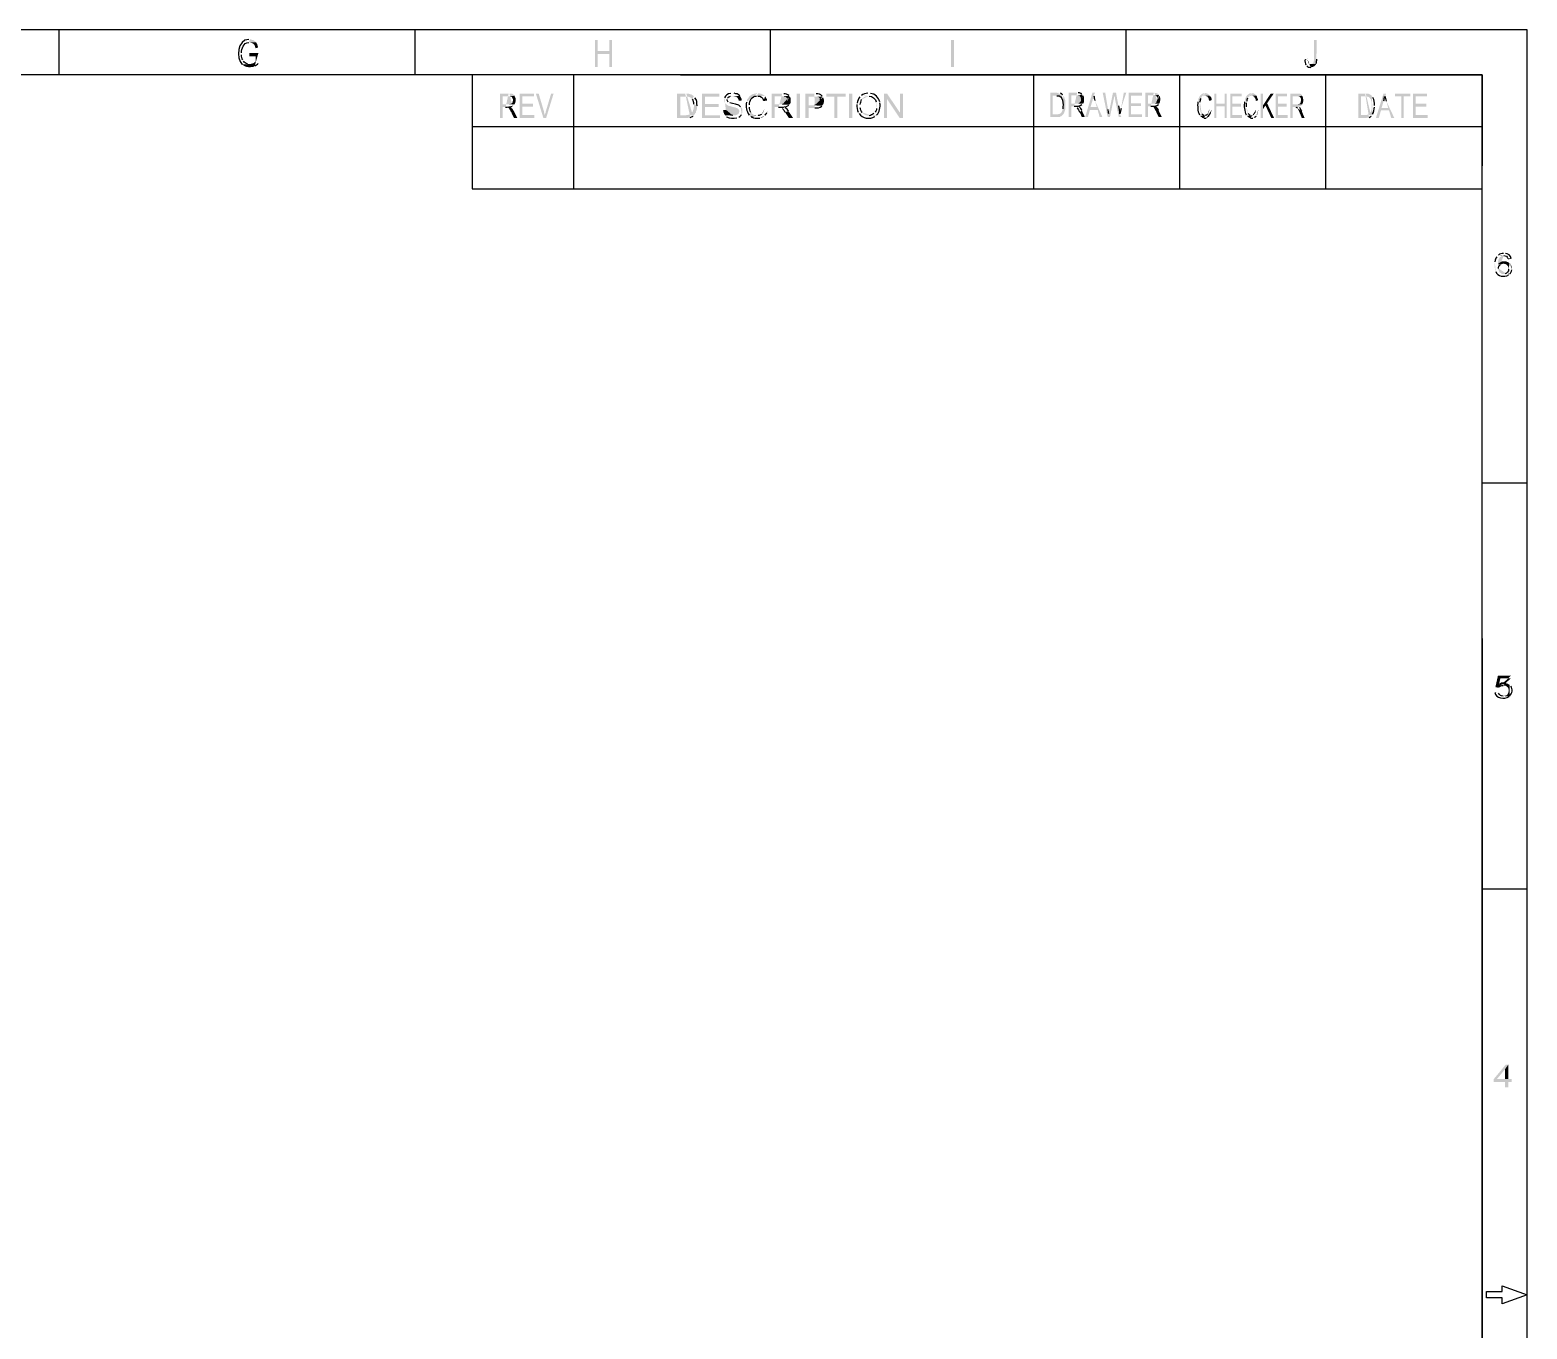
# Model space of a CAD drawing. Header units: millimetres. Extents: x 1040 to 1477, y 372 to 675.
# Drawn here: x 1297.6 to 1477, y 519.2 to 675 of the extents above; entities that cross this region are included whole.
import ezdxf

# ---------------------------------------------------------------- set-up
doc = ezdxf.new("R2010")
doc.units = ezdxf.units.MM

msp = doc.modelspace()

# ---------------------------------------------------------------- hatches: boundary and pattern name
h = msp.add_hatch(color=7)
h.paths.add_polyline_path([(1323.893, 673.823), (1323.827, 673.823)], flags=0)
h.paths.add_polyline_path([(1323.061, 670.827), (1323.927, 670.861), (1323.76, 670.861), (1323.694, 670.894)], flags=0)
h.paths.add_polyline_path([(1323.194, 671.227), (1323.128, 671.36)], flags=0)
h.paths.add_polyline_path([(1322.961, 671.959), (1322.961, 672.192)], flags=0)
h.paths.add_polyline_path([(1323.827, 673.457), (1324.726, 673.457), (1324.659, 673.523), (1324.626, 673.59), (1324.493, 673.657), (1324.426, 673.723), (1324.393, 673.723), (1324.326, 673.756), (1324.26, 673.756), (1324.193, 673.79), (1324.126, 673.79), (1324.06, 673.823), (1323.993, 673.823)], flags=0)
for points in [[(1324.726, 673.457), (1323.893, 673.457), (1323.993, 673.457), (1324.06, 673.424), (1324.126, 673.424), (1324.193, 673.39), (1324.26, 673.357), (1324.293, 673.357), (1324.359, 673.324), (1324.426, 673.257), (1324.459, 673.191), (1324.526, 673.157), (1324.526, 673.091), (1324.592, 672.958), (1324.659, 672.758), (1324.959, 672.858), (1324.959, 672.924), (1324.925, 672.991), (1324.859, 673.191), (1324.859, 673.257), (1324.792, 673.324), (1324.759, 673.39)], [(1365.666, 673.756), (1365.333, 673.756), (1365.333, 670.528), (1365.666, 670.528), (1365.666, 672.059), (1367.031, 672.059), (1365.666, 672.425)], [(1367.364, 673.756), (1367.031, 673.756), (1367.031, 672.425), (1365.666, 672.425), (1367.031, 672.059), (1367.031, 670.528), (1367.364, 670.528)], [(1408.371, 670.528), (1408.371, 673.756), (1408.005, 673.756), (1408.005, 670.528)], [(1355.681, 667.066), (1355.015, 667), (1355.181, 667), (1355.248, 666.966), (1355.281, 666.966), (1355.348, 666.933), (1355.381, 666.866), (1355.414, 666.833), (1355.514, 666.633), (1355.514, 666.5), (1355.481, 666.434), (1355.481, 666.367), (1355.448, 666.267), (1355.414, 666.234), (1355.381, 666.167), (1355.248, 666.101), (1355.215, 666.068), (1355.082, 666.068), (1355.015, 666.034), (1354.249, 666.034), (1355.681, 666.034), (1355.781, 666.234), (1355.781, 666.301), (1355.814, 666.367), (1355.814, 666.767), (1355.714, 666.966), (1355.714, 667)], [(1355.148, 665.735), (1354.616, 665.701), (1354.815, 665.701), (1354.882, 665.668), (1354.948, 665.635), (1354.948, 665.602), (1354.982, 665.568), (1355.048, 665.502), (1355.115, 665.369), (1355.148, 665.335), (1355.181, 665.269), (1355.215, 665.169), (1355.281, 665.102), (1355.315, 665.036), (1355.614, 664.403), (1356.014, 664.403), (1355.614, 665.202), (1355.614, 665.235), (1355.548, 665.302), (1355.448, 665.502), (1355.381, 665.535), (1355.348, 665.602), (1355.281, 665.668), (1355.248, 665.701)], [(1358.011, 667.332), (1356.313, 667.332), (1356.313, 664.403), (1358.044, 664.403), (1358.044, 664.769), (1356.613, 664.769), (1356.613, 665.768), (1357.911, 665.768), (1357.911, 666.101), (1356.613, 666.101), (1356.613, 667), (1358.011, 667)], [(1358.577, 667.332), (1358.244, 667.332), (1359.142, 664.403), (1359.309, 664.736), (1359.309, 664.836), (1359.242, 664.969), (1359.242, 665.036), (1359.209, 665.136), (1359.209, 665.202)], [(1360.374, 667.332), (1360.074, 667.332), (1359.442, 665.202), (1359.409, 665.136), (1359.409, 665.036), (1359.342, 664.903), (1359.342, 664.803), (1359.142, 664.403), (1359.475, 664.403)], [(1380.245, 667.299), (1378.148, 667.299), (1378.148, 664.403), (1380.312, 664.403), (1380.312, 664.736), (1378.514, 664.736), (1378.514, 665.735), (1380.145, 665.735), (1380.145, 666.068), (1378.514, 666.068), (1378.514, 666.966), (1380.245, 666.966)], [(1382.708, 667.033), (1381.843, 667.033), (1381.909, 667.033), (1382.009, 667), (1382.076, 667), (1382.176, 666.966), (1382.242, 666.966), (1382.309, 666.933), (1382.342, 666.866), (1382.409, 666.833), (1382.542, 666.567), (1382.542, 666.467), (1382.908, 666.5), (1382.908, 666.667), (1382.775, 666.933), (1382.775, 666.966)], [(1389.898, 664.403), (1389.898, 667.299), (1389.498, 667.299), (1389.498, 664.403)], [(1395.357, 667.299), (1393.06, 667.299), (1393.06, 666.966), (1394.025, 666.966), (1394.025, 664.403), (1394.391, 664.403), (1394.391, 666.966), (1395.357, 666.966)], [(1396.189, 664.403), (1396.189, 667.299), (1395.789, 667.299), (1395.789, 664.403)], [(1400.349, 667.299), (1399.95, 667.299), (1399.95, 664.403), (1400.316, 664.403), (1400.316, 666.7)], [(1400.349, 667.299), (1400.316, 666.7), (1401.847, 664.403), (1401.88, 665.036)], [(1402.247, 667.299), (1401.88, 667.299), (1401.88, 665.036), (1401.847, 664.403), (1402.247, 664.403)], [(1425.247, 667.432), (1424.947, 667.432), (1424.082, 664.503), (1424.414, 664.503), (1424.647, 665.369), (1425.579, 665.369), (1424.714, 665.701), (1424.98, 666.567), (1424.98, 666.633), (1425.014, 666.733), (1425.047, 666.8), (1425.047, 666.966), (1425.08, 667.033), (1425.08, 667.099)], [(1427.776, 667.432), (1427.41, 667.432), (1427.011, 665.435), (1426.977, 665.369), (1426.977, 665.235), (1426.944, 665.136), (1426.944, 665.036), (1426.911, 664.903), (1426.778, 664.503), (1427.044, 664.503), (1427.51, 666.733), (1427.543, 666.733), (1427.543, 666.9), (1427.576, 666.966), (1427.576, 667.066)], [(1430.872, 667.432), (1429.274, 667.432), (1429.274, 664.503), (1430.905, 664.503), (1430.905, 664.836), (1429.574, 664.836), (1429.574, 665.835), (1430.772, 665.835), (1430.772, 666.167), (1429.574, 666.167), (1429.574, 667.066), (1430.872, 667.066)], [(1439.792, 667.332), (1439.559, 667.332), (1439.559, 664.403), (1439.792, 664.403), (1439.792, 665.801), (1440.791, 665.801), (1439.792, 666.134)], [(1441.024, 667.332), (1440.791, 667.332), (1440.791, 666.134), (1439.792, 666.134), (1440.791, 665.801), (1440.791, 664.403), (1441.024, 664.403)], [(1442.821, 667.332), (1441.456, 667.332), (1441.456, 664.403), (1442.888, 664.403), (1442.888, 664.769), (1441.723, 664.769), (1441.723, 665.768), (1442.754, 665.768), (1442.754, 666.101), (1441.723, 666.101), (1441.723, 667), (1442.821, 667)], [(1444.618, 667.066), (1444.053, 667.066), (1444.119, 667.066), (1444.186, 667.033), (1444.219, 667), (1444.286, 667), (1444.319, 666.966), (1444.352, 666.9), (1444.385, 666.866), (1444.419, 666.8), (1444.452, 666.767), (1444.485, 666.7), (1444.519, 666.6), (1444.519, 666.534), (1444.552, 666.434), (1444.785, 666.534), (1444.785, 666.667), (1444.685, 666.866), (1444.685, 666.933), (1444.652, 667)], [(1445.384, 667.332), (1445.118, 667.332), (1445.118, 664.403), (1445.384, 664.403), (1445.384, 665.901)], [(1446.682, 667.332), (1446.316, 667.332), (1445.384, 665.901), (1445.384, 665.435), (1445.684, 665.901), (1445.883, 666.167)], [(1445.883, 666.167), (1445.684, 665.901), (1446.383, 664.403), (1446.715, 664.403)], [(1448.28, 667.332), (1446.915, 667.332), (1446.915, 664.403), (1448.346, 664.403), (1448.346, 664.769), (1447.181, 664.769), (1447.181, 665.768), (1448.213, 665.768), (1448.213, 666.101), (1447.181, 666.101), (1447.181, 667), (1448.28, 667)], [(1449.545, 667.332), (1448.679, 667.332), (1448.679, 664.403), (1448.945, 664.403), (1448.945, 665.701), (1449.245, 665.701), (1449.678, 665.735), (1449.711, 665.768), (1449.778, 665.768), (1449.811, 665.801), (1449.877, 665.835), (1449.911, 665.835), (1450.077, 666.001), (1450.077, 666.034), (1448.945, 666.034), (1448.945, 667), (1449.545, 667), (1450.077, 667.066), (1450.011, 667.199), (1449.977, 667.233), (1449.911, 667.266), (1449.877, 667.299), (1449.778, 667.299), (1449.711, 667.332), (1449.611, 667.332)], [(1450.077, 667.066), (1449.545, 667), (1449.678, 667), (1449.744, 666.966), (1449.778, 666.966), (1449.811, 666.933), (1449.844, 666.866), (1449.877, 666.833), (1449.944, 666.7), (1449.944, 666.434), (1449.911, 666.367), (1449.911, 666.267), (1449.877, 666.234), (1449.844, 666.167), (1449.811, 666.134), (1449.744, 666.101), (1449.711, 666.068), (1449.611, 666.068), (1449.545, 666.034), (1448.945, 666.034), (1450.077, 666.034), (1450.177, 666.234), (1450.177, 666.301), (1450.21, 666.367), (1450.21, 666.667), (1450.177, 666.767), (1450.177, 666.833), (1450.144, 666.9), (1450.144, 666.966), (1450.11, 667)], [(1463.058, 667.332), (1461.194, 667.332), (1461.194, 667), (1461.96, 667), (1461.96, 664.403), (1462.26, 664.403), (1462.26, 667), (1463.058, 667)], [(1465.055, 667.332), (1463.358, 667.332), (1463.358, 664.403), (1465.122, 664.403), (1465.122, 664.769), (1463.691, 664.769), (1463.691, 665.768), (1464.956, 665.768), (1464.956, 666.101), (1463.691, 666.101), (1463.691, 667), (1465.055, 667)], [(1474.309, 647.228), (1474.275, 647.228), (1474.209, 647.195), (1474.042, 647.195), (1473.943, 647.162), (1473.876, 647.128), (1473.843, 647.095), (1473.71, 647.028), (1473.643, 646.962), (1473.576, 646.929), (1473.543, 646.862), (1473.909, 646.829), (1473.976, 646.862), (1474.042, 646.895), (1474.142, 646.929), (1474.209, 646.929), (1474.941, 646.962), (1474.841, 647.062), (1474.775, 647.095), (1474.708, 647.128), (1474.608, 647.162), (1474.542, 647.195), (1474.375, 647.195)], [(1474.775, 550.901), (1474.475, 550.901), (1473.044, 549.17), (1473.044, 548.838), (1474.409, 548.838), (1474.409, 548.205), (1474.775, 548.205), (1474.775, 548.838), (1475.207, 548.838), (1475.207, 549.17), (1473.41, 549.17), (1474.409, 550.369)], [(1474.775, 550.901), (1474.409, 550.369), (1474.409, 549.17), (1473.41, 549.17), (1474.775, 549.17)]]:
    msp.add_hatch(color=7).paths.add_polyline_path(points)
h = msp.add_hatch(color=7)
h.paths.add_polyline_path([(1451.841, 673.756), (1451.508, 673.756), (1451.508, 671.36), (1451.475, 671.26), (1451.475, 671.127), (1451.409, 670.994), (1451.342, 670.927), (1451.309, 670.927), (1451.176, 670.861), (1451.109, 670.861), (1451.741, 670.861), (1451.775, 670.927)], flags=0)
h.paths.add_polyline_path([(1451.841, 671.46), (1451.841, 671.56)], flags=0)
h = msp.add_hatch(color=7)
h.paths.add_polyline_path([(1324.992, 672.192), (1323.893, 672.192), (1323.893, 671.793), (1324.659, 671.793), (1324.659, 671.193), (1324.626, 671.127), (1324.493, 671.06), (1324.426, 670.994), (1324.359, 670.96), (1324.326, 670.96), (1324.26, 670.927), (1324.193, 670.894), (1324.126, 670.894), (1324.06, 670.861), (1323.927, 670.861), (1323.061, 670.827), (1323.128, 670.761), (1323.161, 670.727), (1323.228, 670.694), (1323.228, 670.661), (1323.294, 670.628), (1323.361, 670.594), (1323.427, 670.561), (1323.494, 670.561), (1323.561, 670.528), (1323.627, 670.494), (1323.794, 670.494), (1323.86, 670.461), (1323.993, 670.461), (1324.06, 670.494), (1324.193, 670.494), (1324.26, 670.528), (1324.359, 670.528), (1324.426, 670.561), (1324.493, 670.594), (1324.493, 670.628), (1324.559, 670.661)], flags=0)
h.paths.add_polyline_path([(1324.959, 670.927), (1324.992, 670.994)], flags=0)
h = msp.add_hatch(color=7)
h.paths.add_polyline_path([(1450.743, 671.493), (1450.41, 671.46), (1450.41, 671.36)], flags=0)
h.paths.add_polyline_path([(1450.543, 670.761), (1450.61, 670.727), (1450.61, 670.694), (1450.643, 670.661)], flags=0)
h.paths.add_polyline_path([(1451.109, 670.461), (1451.176, 670.461), (1451.242, 670.494), (1451.309, 670.494), (1451.375, 670.528), (1451.442, 670.561), (1451.508, 670.594), (1451.542, 670.594), (1451.608, 670.661), (1451.642, 670.694), (1451.708, 670.761), (1451.741, 670.861), (1451.009, 670.861), (1450.876, 670.927), (1450.809, 671.06), (1450.776, 671.094), (1450.776, 671.193), (1450.743, 671.293), (1450.743, 671.393)], flags=0)
h = msp.add_hatch(color=7)
h.paths.add_polyline_path([(1354.982, 667.332), (1353.95, 667.332), (1353.95, 664.403), (1354.249, 664.403), (1354.249, 665.701), (1354.616, 665.701)], flags=0)
h.paths.add_polyline_path([(1355.414, 665.835), (1355.481, 665.835), (1355.514, 665.901), (1355.581, 665.934), (1355.681, 666.034), (1354.249, 666.034), (1354.249, 667), (1355.015, 667), (1355.681, 667.066), (1355.614, 667.133), (1355.581, 667.199), (1355.514, 667.233), (1355.481, 667.266), (1355.448, 667.266), (1355.414, 667.299), (1355.281, 667.299), (1355.215, 667.332), (1355.082, 667.332)], flags=0)
h = msp.add_hatch(color=7)
h.paths.add_polyline_path([(1376.151, 667.299), (1375.152, 667.299), (1375.152, 664.403), (1376.451, 664.403), (1376.55, 664.437), (1376.684, 664.437), (1376.75, 664.47)], flags=0)
h.paths.add_polyline_path([(1377.083, 664.636), (1377.116, 664.67), (1377.183, 664.736), (1375.552, 664.736), (1375.552, 666.966), (1376.151, 666.966), (1377.183, 667), (1377.116, 667.066), (1377.05, 667.099), (1376.983, 667.133), (1376.917, 667.199), (1376.85, 667.233), (1376.783, 667.233), (1376.684, 667.266), (1376.65, 667.266), (1376.584, 667.299), (1376.284, 667.299)], flags=0)
h = msp.add_hatch(color=7)
h.paths.add_polyline_path([(1377.183, 667), (1376.151, 666.966), (1376.451, 666.966), (1376.55, 666.933), (1376.617, 666.933), (1376.65, 666.9), (1376.684, 666.9), (1376.817, 666.833), (1376.85, 666.767), (1376.917, 666.733), (1376.983, 666.667)], flags=0)
h.paths.add_polyline_path([(1377.15, 666.068), (1377.183, 665.968), (1377.183, 665.701), (1377.15, 665.602), (1377.15, 665.468), (1377.083, 665.335), (1377.083, 665.302), (1377.05, 665.202), (1376.983, 665.069), (1376.917, 665.002), (1376.883, 664.936), (1376.85, 664.903), (1376.783, 664.869), (1376.717, 664.836), (1376.617, 664.803), (1376.584, 664.803), (1376.517, 664.769), (1376.351, 664.769), (1376.284, 664.736), (1375.552, 664.736), (1377.183, 664.736), (1377.249, 664.803), (1377.283, 664.869), (1377.316, 664.903), (1377.349, 664.969), (1377.416, 665.036), (1377.449, 665.136), (1377.449, 665.202), (1377.482, 665.302), (1377.516, 665.369), (1377.549, 665.468), (1377.549, 665.701), (1377.582, 665.768), (1377.582, 665.868)], flags=0)
h.paths.add_polyline_path([(1377.316, 666.833), (1377.283, 666.9), (1377.216, 666.966)], flags=0)
h = msp.add_hatch(color=7)
h.paths.add_polyline_path([(1381.843, 667.366), (1381.676, 667.366), (1381.61, 667.332)], flags=0)
h.paths.add_polyline_path([(1380.844, 666.8), (1380.811, 666.733), (1380.811, 666.434), (1380.844, 666.334), (1380.944, 666.134), (1381.011, 666.068), (1381.077, 666.034), (1381.144, 665.968), (1381.21, 665.934), (1381.244, 665.934), (1381.277, 665.901), (1381.41, 665.835), (1381.477, 665.835), (1381.576, 665.801), (1381.676, 665.768), (1381.776, 665.735), (1381.843, 665.735), (1381.943, 665.701), (1382.042, 665.668), (1382.142, 665.668), (1382.209, 665.635), (1382.242, 665.602), (1382.309, 665.602), (1382.375, 665.568), (1382.442, 665.535), (1382.508, 665.468), (1382.542, 665.435), (1382.575, 665.402), (1382.642, 665.269), (1382.642, 665.169), (1382.608, 665.102), (1382.608, 665.002), (1382.542, 664.936), (1382.508, 664.903), (1382.442, 664.836), (1382.375, 664.803), (1382.309, 664.769), (1382.242, 664.736), (1382.176, 664.736), (1382.076, 664.703), (1380.944, 664.703), (1381.011, 664.636), (1381.077, 664.603), (1381.11, 664.536)], flags=0)
h.paths.add_polyline_path([(1382.342, 664.403), (1382.409, 664.437), (1382.508, 664.47), (1382.575, 664.503)], flags=0)
h.paths.add_polyline_path([(1382.908, 664.836), (1382.941, 664.903), (1382.974, 665.002), (1383.008, 665.069), (1383.008, 665.335), (1382.974, 665.435), (1382.974, 665.502), (1382.941, 665.568), (1382.875, 665.635), (1382.841, 665.701), (1382.775, 665.735)], flags=0)
h.paths.add_polyline_path([(1381.51, 666.234), (1381.443, 666.234), (1381.377, 666.267), (1381.31, 666.301)], flags=0)
h.paths.add_polyline_path([(1381.177, 666.633), (1381.21, 666.7), (1381.21, 666.767)], flags=0)
h.paths.add_polyline_path([(1381.576, 667), (1381.643, 667), (1381.743, 667.033), (1382.708, 667.033), (1382.675, 667.066)], flags=0)
h.paths.add_polyline_path([(1382.009, 667.366), (1381.909, 667.366)], flags=0)
h = msp.add_hatch(color=7)
h.paths.add_polyline_path([(1384.805, 667.366), (1384.639, 667.366), (1384.572, 667.332), (1384.472, 667.332), (1384.406, 667.299), (1384.339, 667.266), (1384.239, 667.266), (1384.173, 667.233), (1384.106, 667.199), (1384.04, 667.133), (1383.973, 667.099), (1383.906, 667.033), (1383.84, 667), (1383.807, 666.933), (1383.74, 666.866), (1383.673, 666.733), (1383.607, 666.667), (1383.54, 666.534), (1383.54, 666.434), (1383.474, 666.301)], flags=0)
h.paths.add_polyline_path([(1383.807, 664.736), (1383.873, 664.703), (1383.906, 664.636), (1384.772, 664.67), (1384.739, 664.67), (1384.672, 664.703), (1384.572, 664.703), (1384.506, 664.736), (1384.439, 664.736), (1384.339, 664.769), (1384.273, 664.836), (1384.239, 664.869), (1384.173, 664.903), (1384.106, 664.969), (1384.073, 665.002), (1384.006, 665.069)], flags=0)
h.paths.add_polyline_path([(1383.84, 665.701), (1383.84, 665.968)], flags=0)
h.paths.add_polyline_path([(1384.705, 667.033), (1385.671, 667.033), (1385.604, 667.099), (1385.537, 667.133), (1385.504, 667.166), (1385.438, 667.199), (1385.371, 667.233), (1385.304, 667.266), (1385.238, 667.299), (1385.138, 667.332), (1385.071, 667.332), (1385.005, 667.366), (1384.905, 667.366)], flags=0)
h = msp.add_hatch(color=7)
h.paths.add_polyline_path([(1385.671, 667.033), (1384.805, 667.033), (1384.838, 667.033)], flags=0)
h.paths.add_polyline_path([(1385.537, 666.5), (1385.571, 666.434), (1385.97, 666.5), (1385.937, 666.567), (1385.937, 666.633), (1385.904, 666.7), (1385.837, 666.8), (1385.77, 666.933), (1385.704, 666.966)], flags=0)
h = msp.add_hatch(color=7)
h.paths.add_polyline_path([(1387.768, 667.299), (1386.503, 667.299), (1386.503, 664.403), (1386.869, 664.403), (1386.869, 665.701), (1387.335, 665.701)], flags=0)
h.paths.add_polyline_path([(1388.566, 665.934), (1388.6, 666.001), (1388.633, 666.001), (1386.869, 666.034), (1386.869, 667), (1387.801, 667), (1388.633, 667.066), (1388.566, 667.099)], flags=0)
h.paths.add_polyline_path([(1387.967, 667.299), (1387.867, 667.299)], flags=0)
h = msp.add_hatch(color=7)
h.paths.add_polyline_path([(1388.633, 667.066), (1387.801, 667), (1387.934, 667), (1388.001, 666.966), (1388.1, 666.966), (1388.167, 666.933), (1388.2, 666.9), (1388.267, 666.866), (1388.3, 666.8), (1388.367, 666.733), (1388.4, 666.667), (1388.4, 666.4)], flags=0)
h.paths.add_polyline_path([(1387.801, 666.034), (1386.869, 666.034), (1388.633, 666.001), (1388.666, 666.068), (1388.733, 666.134), (1388.766, 666.201), (1388.766, 666.267), (1388.799, 666.367), (1388.799, 666.733), (1388.766, 666.8), (1388.733, 666.9), (1388.7, 666.966), (1388.666, 667)], flags=0)
h = msp.add_hatch(color=7)
h.paths.add_polyline_path([(1388.001, 665.735), (1387.335, 665.701), (1387.468, 665.701), (1387.535, 665.668), (1387.568, 665.668), (1387.634, 665.635), (1387.701, 665.602), (1387.734, 665.602), (1387.801, 665.535), (1387.834, 665.468)], flags=0)
h.paths.add_polyline_path([(1388.134, 665.102), (1388.167, 665.002), (1388.566, 664.403), (1389.066, 664.403), (1388.533, 665.202)], flags=0)
h.paths.add_polyline_path([(1388.134, 665.635), (1388.067, 665.668)], flags=0)
h = msp.add_hatch(color=7)
h.paths.add_polyline_path([(1391.629, 667.299), (1390.53, 667.299), (1390.53, 664.403), (1390.93, 664.403), (1390.93, 665.602), (1391.662, 665.602)], flags=0)
h.paths.add_polyline_path([(1392.527, 665.835), (1392.561, 665.868), (1390.93, 665.934), (1390.93, 666.966), (1392.594, 666.966), (1392.561, 667.033)], flags=0)
h.paths.add_polyline_path([(1391.828, 667.299), (1391.728, 667.299)], flags=0)
h = msp.add_hatch(color=7)
h.paths.add_polyline_path([(1392.594, 666.966), (1391.662, 666.966), (1391.995, 666.966), (1392.028, 666.933), (1392.095, 666.933), (1392.161, 666.866), (1392.228, 666.833), (1392.261, 666.767), (1392.294, 666.767), (1392.328, 666.7)], flags=0)
h.paths.add_polyline_path([(1391.695, 665.934), (1390.93, 665.934), (1392.561, 665.868), (1392.594, 665.934), (1392.66, 666.001), (1392.727, 666.134), (1392.727, 666.234), (1392.76, 666.301), (1392.76, 666.633), (1392.727, 666.733), (1392.66, 666.866), (1392.66, 666.9)], flags=0)
h = msp.add_hatch(color=7)
h.paths.add_polyline_path([(1397.22, 667.066), (1397.087, 666.933)], flags=0)
h.paths.add_polyline_path([(1396.754, 666.167), (1396.721, 666.101), (1396.721, 666.001)], flags=0)
h.paths.add_polyline_path([(1396.888, 665.102), (1396.888, 665.069), (1396.921, 665.002), (1396.987, 664.936)], flags=0)
h.paths.add_polyline_path([(1398.885, 664.57), (1398.951, 664.636), (1399.018, 664.67), (1398.019, 664.67), (1397.953, 664.703), (1397.853, 664.703), (1397.786, 664.736), (1397.72, 664.769), (1397.653, 664.803), (1397.587, 664.836), (1397.52, 664.869), (1397.387, 665.002), (1397.354, 665.069)], flags=0)
h.paths.add_polyline_path([(1397.121, 665.635), (1397.121, 666.001)], flags=0)
h.paths.add_polyline_path([(1397.287, 666.6), (1397.32, 666.667), (1397.453, 666.8), (1397.52, 666.833), (1397.587, 666.9), (1397.786, 667), (1397.886, 667), (1397.953, 667.033), (1398.119, 667.033)], flags=0)
h = msp.add_hatch(color=7)
h.paths.add_polyline_path([(1398.119, 667.366), (1398.019, 667.366)], flags=0)
h.paths.add_polyline_path([(1397.287, 667.099), (1397.22, 667.066), (1398.119, 667.033), (1398.186, 667.033)], flags=0)
h.paths.add_polyline_path([(1399.018, 666.334), (1399.084, 666.201), (1399.084, 665.934), (1399.118, 665.868), (1399.084, 665.801), (1399.084, 665.535)], flags=0)
h.paths.add_polyline_path([(1398.918, 665.102), (1398.818, 665.002), (1398.818, 664.969), (1398.752, 664.936)], flags=0)
h.paths.add_polyline_path([(1398.186, 664.67), (1398.119, 664.67), (1399.018, 664.67), (1399.084, 664.736)], flags=0)
h.paths.add_polyline_path([(1399.484, 666.201), (1399.451, 666.267), (1399.451, 666.334)], flags=0)
h.paths.add_polyline_path([(1398.352, 667.332), (1398.286, 667.366), (1398.186, 667.366)], flags=0)
h = msp.add_hatch(color=7)
h.paths.add_polyline_path([(1420.653, 667.432), (1419.921, 667.432), (1419.921, 664.503), (1420.953, 664.503), (1421.019, 664.536), (1421.053, 664.536), (1421.086, 664.57), (1421.152, 664.603), (1421.219, 664.603), (1421.286, 664.67), (1421.319, 664.703), (1421.352, 664.736), (1421.385, 664.769), (1421.452, 664.836), (1420.187, 664.836), (1420.187, 667.066), (1420.653, 667.066), (1421.419, 667.099), (1421.385, 667.166)], flags=0)
h.paths.add_polyline_path([(1421.119, 667.366), (1421.053, 667.366), (1421.053, 667.399), (1420.82, 667.399), (1420.753, 667.432)], flags=0)
h = msp.add_hatch(color=7)
h.paths.add_polyline_path([(1421.419, 667.099), (1420.653, 667.066), (1420.686, 667.066)], flags=0)
h.paths.add_polyline_path([(1421.385, 665.502), (1421.385, 665.402), (1421.352, 665.402), (1421.352, 665.302), (1421.219, 665.036), (1421.186, 665.002), (1421.119, 664.969), (1421.086, 664.936), (1421.019, 664.903), (1420.986, 664.869), (1420.886, 664.869), (1420.82, 664.836), (1420.187, 664.836), (1421.452, 664.836), (1421.519, 664.969), (1421.552, 665.002), (1421.585, 665.069), (1421.585, 665.136), (1421.618, 665.202), (1421.652, 665.302), (1421.652, 665.369), (1421.685, 665.402), (1421.685, 665.568), (1421.718, 665.635), (1421.718, 666.301), (1421.685, 666.367), (1421.685, 666.534), (1421.652, 666.6), (1421.652, 666.667), (1421.618, 666.7), (1421.585, 666.8), (1421.585, 666.866), (1421.519, 667), (1421.452, 667.066)], flags=0)
h = msp.add_hatch(color=7)
h.paths.add_polyline_path([(1423.116, 667.432), (1422.118, 667.432), (1422.118, 664.503), (1422.417, 664.503), (1422.417, 665.801), (1422.75, 665.801)], flags=0)
h.paths.add_polyline_path([(1423.682, 666.034), (1423.749, 666.101), (1422.417, 666.134), (1422.417, 667.099), (1423.116, 667.099), (1423.749, 667.166), (1423.682, 667.233)], flags=0)
h.paths.add_polyline_path([(1423.249, 667.399), (1423.183, 667.432)], flags=0)
h = msp.add_hatch(color=7)
h.paths.add_polyline_path([(1423.749, 667.166), (1423.116, 667.099), (1423.216, 667.099), (1423.283, 667.066), (1423.349, 667.066), (1423.383, 667.033), (1423.449, 667), (1423.482, 666.966), (1423.516, 666.9), (1423.549, 666.866), (1423.549, 666.767), (1423.582, 666.7), (1423.582, 666.5), (1423.516, 666.367), (1423.516, 666.334), (1423.449, 666.267), (1423.416, 666.234), (1423.349, 666.201), (1423.349, 666.167), (1423.316, 666.167), (1423.249, 666.134), (1422.417, 666.134), (1423.749, 666.101), (1423.782, 666.167)], flags=0)
h.paths.add_polyline_path([(1423.782, 667.066), (1423.782, 667.099)], flags=0)
h = msp.add_hatch(color=7)
h.paths.add_polyline_path([(1423.249, 665.835), (1422.75, 665.801), (1422.883, 665.801), (1422.917, 665.768), (1422.95, 665.768), (1422.983, 665.735), (1423.05, 665.701), (1423.083, 665.701), (1423.116, 665.635)], flags=0)
h.paths.add_polyline_path([(1423.416, 665.102), (1423.682, 664.503), (1424.048, 664.503), (1423.682, 665.302)], flags=0)
h.paths.add_polyline_path([(1423.383, 665.735), (1423.316, 665.768)], flags=0)
h = msp.add_hatch(color=7)
h.paths.add_polyline_path([(1425.247, 667.432), (1425.08, 667.099), (1425.113, 667.066)], flags=0)
h.paths.add_polyline_path([(1425.247, 666.5), (1425.48, 665.701), (1424.714, 665.701), (1425.579, 665.369), (1425.812, 664.503), (1426.145, 664.503)], flags=0)
h = msp.add_hatch(color=7)
h.paths.add_polyline_path([(1426.478, 667.432), (1426.178, 667.432), (1426.778, 664.503), (1426.911, 664.903)], flags=0)
h.paths.add_polyline_path([(1426.844, 665.435), (1426.811, 665.502)], flags=0)
h = msp.add_hatch(color=7)
h.paths.add_polyline_path([(1427.776, 667.432), (1427.576, 667.066), (1427.61, 667), (1427.61, 666.933), (1427.643, 666.833), (1427.643, 666.733), (1428.109, 664.503), (1428.242, 664.903)], flags=0)
h.paths.add_polyline_path([(1428.109, 665.868), (1428.076, 665.934)], flags=0)
h = msp.add_hatch(color=7)
h.paths.add_polyline_path([(1429.008, 667.432), (1428.708, 667.432), (1428.375, 665.535)], flags=0)
h.paths.add_polyline_path([(1428.242, 664.903), (1428.109, 664.503), (1428.409, 664.503)], flags=0)
h = msp.add_hatch(color=7)
h.paths.add_polyline_path([(1432.303, 667.432), (1431.304, 667.432), (1431.304, 664.503), (1431.604, 664.503), (1431.604, 665.801), (1431.937, 665.801)], flags=0)
h.paths.add_polyline_path([(1432.869, 666.034), (1432.935, 666.101), (1431.604, 666.134), (1431.604, 667.099), (1432.303, 667.099), (1432.935, 667.166), (1432.902, 667.233), (1432.835, 667.266), (1432.802, 667.299), (1432.736, 667.332), (1432.736, 667.366), (1432.669, 667.366), (1432.636, 667.399), (1432.436, 667.399), (1432.37, 667.432)], flags=0)
h = msp.add_hatch(color=7)
h.paths.add_polyline_path([(1432.935, 667.166), (1432.303, 667.099), (1432.403, 667.099), (1432.469, 667.066), (1432.536, 667.066), (1432.569, 667.033), (1432.636, 667), (1432.669, 666.966), (1432.702, 666.9), (1432.736, 666.866), (1432.769, 666.767), (1432.769, 666.7)], flags=0)
h.paths.add_polyline_path([(1432.669, 666.267), (1432.602, 666.234), (1432.536, 666.201), (1432.536, 666.167), (1432.503, 666.167), (1432.436, 666.134), (1431.604, 666.134), (1432.935, 666.101), (1433.035, 666.301), (1433.035, 666.367), (1433.068, 666.467), (1433.068, 666.833), (1433.035, 666.933), (1432.969, 667.066), (1432.969, 667.099)], flags=0)
h = msp.add_hatch(color=7)
h.paths.add_polyline_path([(1432.469, 665.835), (1431.937, 665.801), (1432.07, 665.801), (1432.103, 665.768), (1432.137, 665.768), (1432.203, 665.735), (1432.236, 665.701), (1432.27, 665.701), (1432.336, 665.568), (1432.403, 665.502), (1432.403, 665.468), (1432.503, 665.269), (1432.569, 665.202), (1432.603, 665.102), (1432.902, 664.503), (1433.268, 664.503), (1432.869, 665.302)], flags=0)
h.paths.add_polyline_path([(1432.569, 665.735), (1432.503, 665.768)], flags=0)
h = msp.add_hatch(color=7)
h.paths.add_polyline_path([(1438.427, 667.399), (1438.394, 667.399), (1438.328, 667.366), (1438.228, 667.366), (1438.161, 667.332), (1438.128, 667.299), (1438.061, 667.266), (1438.028, 667.233), (1437.995, 667.199), (1437.928, 667.166), (1437.895, 667.133), (1437.862, 667.066), (1437.828, 667.033), (1437.662, 666.7), (1437.629, 666.6), (1437.629, 666.534), (1437.595, 666.467), (1437.595, 666.4), (1437.562, 666.334)], flags=0)
h.paths.add_polyline_path([(1437.795, 664.769), (1437.862, 664.636), (1438.427, 664.703), (1438.294, 664.703)], flags=0)
h.paths.add_polyline_path([(1438.061, 664.869), (1438.028, 664.903), (1437.862, 665.235), (1437.862, 665.335), (1437.828, 665.402), (1437.828, 665.635), (1437.795, 665.735), (1437.795, 666.068), (1437.828, 666.134), (1437.828, 666.301)], flags=0)
h.paths.add_polyline_path([(1437.961, 666.733), (1437.995, 666.8), (1438.028, 666.833), (1438.061, 666.9), (1438.095, 666.9), (1438.128, 666.966), (1438.161, 666.966), (1438.228, 667), (1438.261, 667.033), (1438.328, 667.033), (1438.394, 667.066), (1438.993, 667.066), (1438.96, 667.099), (1438.927, 667.166), (1438.893, 667.199), (1438.86, 667.233), (1438.794, 667.266), (1438.76, 667.299), (1438.727, 667.332), (1438.66, 667.366), (1438.561, 667.366), (1438.494, 667.399)], flags=0)
h = msp.add_hatch(color=7)
h.paths.add_polyline_path([(1438.993, 667.066), (1438.427, 667.066), (1438.527, 667.066), (1438.561, 667.033), (1438.627, 667), (1438.66, 667), (1438.727, 666.966), (1438.76, 666.9), (1438.794, 666.866), (1438.827, 666.8), (1438.86, 666.767), (1438.893, 666.7), (1438.893, 666.6), (1438.927, 666.534), (1438.96, 666.434), (1439.193, 666.534), (1439.193, 666.567)], flags=0)
h.paths.add_polyline_path([(1439.06, 666.933), (1439.027, 667)], flags=0)
h = msp.add_hatch(color=7)
h.paths.add_polyline_path([(1444.053, 667.399), (1443.986, 667.399), (1443.919, 667.366), (1443.82, 667.366), (1443.786, 667.332), (1443.72, 667.299), (1443.686, 667.266), (1443.62, 667.233), (1443.587, 667.199), (1443.553, 667.166), (1443.487, 667.133), (1443.453, 667.066), (1443.42, 667.033), (1443.254, 666.7), (1443.254, 666.6), (1443.22, 666.534), (1443.22, 666.467), (1443.187, 666.4), (1443.187, 666.334)], flags=0)
h.paths.add_polyline_path([(1443.387, 664.769), (1443.453, 664.636), (1444.019, 664.703), (1443.886, 664.703)], flags=0)
h.paths.add_polyline_path([(1443.62, 664.903), (1443.52, 665.102), (1443.52, 665.169), (1443.487, 665.235), (1443.487, 665.269), (1443.453, 665.335), (1443.453, 665.468), (1443.42, 665.568), (1443.42, 665.735)], flags=0)
h.paths.add_polyline_path([(1443.42, 666.234), (1443.453, 666.301), (1443.453, 666.4)], flags=0)
h.paths.add_polyline_path([(1443.587, 666.8), (1443.686, 666.9), (1443.72, 666.966), (1443.786, 666.966), (1443.82, 667), (1443.886, 667.033), (1443.919, 667.033), (1443.986, 667.066), (1444.618, 667.066), (1444.552, 667.099), (1444.519, 667.166), (1444.485, 667.199), (1444.452, 667.233), (1444.419, 667.266), (1444.352, 667.299), (1444.319, 667.332), (1444.252, 667.366), (1444.152, 667.366), (1444.119, 667.399)], flags=0)
h = msp.add_hatch(color=7)
h.paths.add_polyline_path([(1449.678, 665.735), (1449.245, 665.701), (1449.345, 665.701)], flags=0)
h.paths.add_polyline_path([(1449.545, 665.568), (1449.644, 665.369), (1449.678, 665.335), (1449.678, 665.269), (1449.711, 665.169), (1449.778, 665.036), (1450.044, 664.403), (1450.377, 664.403), (1450.044, 665.202)], flags=0)
h.paths.add_polyline_path([(1449.778, 665.668), (1449.711, 665.701)], flags=0)
h = msp.add_hatch(color=7)
h.paths.add_polyline_path([(1457.633, 667.332), (1456.834, 667.332), (1456.834, 664.403), (1457.799, 664.403), (1457.866, 664.437), (1457.999, 664.437), (1458.032, 664.47), (1458.099, 664.47)], flags=0)
h.paths.add_polyline_path([(1458.365, 664.636), (1458.398, 664.703), (1458.465, 664.736), (1457.134, 664.769), (1457.134, 667), (1457.633, 667), (1458.432, 667.033), (1458.398, 667.099), (1458.332, 667.133), (1458.299, 667.166), (1458.232, 667.199), (1458.165, 667.233), (1458.099, 667.266), (1458.066, 667.299), (1457.966, 667.299), (1457.932, 667.332), (1457.699, 667.332)], flags=0)
h = msp.add_hatch(color=7)
h.paths.add_polyline_path([(1458.432, 667.033), (1457.633, 667), (1457.799, 667), (1457.866, 666.966), (1457.999, 666.966), (1458.032, 666.933), (1458.099, 666.9), (1458.132, 666.866), (1458.199, 666.8), (1458.265, 666.667), (1458.332, 666.6), (1458.332, 666.534), (1458.398, 666.4), (1458.398, 666.334), (1458.432, 666.267), (1458.432, 665.568), (1458.398, 665.468), (1458.398, 665.402), (1458.365, 665.335), (1458.365, 665.302), (1458.332, 665.235), (1458.332, 665.136), (1458.299, 665.069), (1458.232, 665.036), (1458.199, 664.969), (1458.165, 664.936), (1458.132, 664.869), (1458.066, 664.836), (1457.999, 664.803), (1457.899, 664.803), (1457.866, 664.769), (1457.134, 664.769), (1458.465, 664.736), (1458.532, 664.869)], flags=0)
h.paths.add_polyline_path([(1458.765, 665.701), (1458.765, 665.901)], flags=0)
h.paths.add_polyline_path([(1458.565, 666.866), (1458.532, 666.9), (1458.498, 666.966)], flags=0)
h = msp.add_hatch(color=7)
h.paths.add_polyline_path([(1460.163, 667.332), (1459.83, 667.332), (1458.931, 664.403), (1459.264, 664.403), (1459.53, 665.302), (1460.495, 665.302), (1459.597, 665.602), (1459.863, 666.467)], flags=0)
h.paths.add_polyline_path([(1459.963, 666.966), (1459.996, 667.033)], flags=0)
h = msp.add_hatch(color=7)
h.paths.add_polyline_path([(1460.163, 667.332), (1459.996, 667.033)], flags=0)
h.paths.add_polyline_path([(1460.163, 666.434), (1460.396, 665.602), (1459.597, 665.602), (1460.495, 665.302), (1460.762, 664.403), (1461.128, 664.403)], flags=0)
h = msp.add_hatch(color=7)
h.paths.add_polyline_path([(1381.044, 665.369), (1380.678, 665.335), (1380.711, 665.269), (1380.711, 665.102), (1380.778, 664.969), (1380.811, 664.869), (1380.844, 664.803), (1380.911, 664.769), (1380.944, 664.703), (1381.909, 664.703), (1381.843, 664.703)], flags=0)
h.paths.add_polyline_path([(1381.077, 665.202), (1381.077, 665.269)], flags=0)
h = msp.add_hatch(color=7)
h.paths.add_polyline_path([(1385.637, 665.435), (1385.571, 665.235), (1385.438, 664.969), (1385.371, 664.903), (1385.338, 664.869), (1385.304, 664.836)], flags=0)
h.paths.add_polyline_path([(1384.872, 664.703), (1384.772, 664.67), (1383.906, 664.636), (1383.973, 664.603), (1384.04, 664.536)], flags=0)
h.paths.add_polyline_path([(1385.071, 664.37), (1385.171, 664.403), (1385.238, 664.437), (1385.304, 664.437), (1385.438, 664.503), (1385.504, 664.57), (1385.571, 664.603), (1385.671, 664.703), (1385.737, 664.736)], flags=0)
h.paths.add_polyline_path([(1385.937, 665.069), (1385.97, 665.169), (1386.003, 665.235), (1386.003, 665.335)], flags=0)
h = msp.add_hatch(color=7)
h.paths.add_polyline_path([(1438.96, 665.435), (1438.96, 665.335), (1438.927, 665.269), (1438.927, 665.202), (1438.893, 665.102), (1438.86, 665.036), (1438.827, 665.002), (1438.827, 664.936), (1438.76, 664.869), (1438.727, 664.803)], flags=0)
h.paths.add_polyline_path([(1438.461, 664.703), (1438.427, 664.703), (1437.862, 664.636), (1437.961, 664.536), (1438.028, 664.503), (1438.095, 664.437), (1438.161, 664.403), (1438.194, 664.403), (1438.261, 664.37), (1438.328, 664.37)], flags=0)
h.paths.add_polyline_path([(1438.561, 664.37), (1438.627, 664.403), (1438.66, 664.403), (1438.727, 664.437), (1438.76, 664.47), (1438.827, 664.503), (1438.96, 664.636), (1439.027, 664.769), (1439.06, 664.803), (1439.16, 665.002), (1439.16, 665.102), (1439.193, 665.169), (1439.226, 665.269), (1439.226, 665.335)], flags=0)
h = msp.add_hatch(color=7)
h.paths.add_polyline_path([(1444.585, 665.435), (1444.552, 665.335), (1444.552, 665.269), (1444.519, 665.202), (1444.519, 665.102), (1444.485, 665.036), (1444.452, 665.002), (1444.385, 664.869), (1444.352, 664.869), (1444.319, 664.803), (1444.286, 664.769), (1444.219, 664.736), (1444.186, 664.736), (1444.119, 664.703), (1444.019, 664.703), (1443.453, 664.636), (1443.52, 664.603), (1443.553, 664.57), (1443.587, 664.536), (1443.653, 664.47), (1443.72, 664.437), (1443.753, 664.403), (1443.82, 664.403), (1443.886, 664.37)], flags=0)
h.paths.add_polyline_path([(1444.186, 664.37), (1444.219, 664.403), (1444.286, 664.403), (1444.319, 664.437), (1444.385, 664.47)], flags=0)
h.paths.add_polyline_path([(1444.585, 664.636), (1444.652, 664.769), (1444.685, 664.803), (1444.718, 664.869), (1444.718, 664.936), (1444.752, 665.002), (1444.785, 665.102), (1444.785, 665.169), (1444.818, 665.269), (1444.818, 665.335)], flags=0)
h = msp.add_hatch(color=7)
h.paths.add_polyline_path([(1473.543, 647.927), (1473.443, 647.827), (1473.41, 647.761)], flags=0)
h.paths.add_polyline_path([(1473.177, 647.162), (1473.177, 646.995), (1473.144, 646.929), (1473.144, 646.496), (1473.177, 646.429), (1473.177, 646.263), (1473.244, 646.13), (1473.244, 646.063), (1473.277, 645.997)], flags=0)
h.paths.add_polyline_path([(1474.808, 645.564), (1474.875, 645.631), (1474.941, 645.664), (1474.242, 645.697), (1474.076, 645.697), (1473.976, 645.73), (1473.909, 645.764), (1473.909, 645.797), (1473.776, 645.864), (1473.71, 645.93), (1473.676, 645.997), (1473.676, 646.03), (1473.643, 646.13), (1473.61, 646.196), (1473.61, 646.263), (1473.576, 646.33), (1473.61, 646.363)], flags=0)
h.paths.add_polyline_path([(1473.809, 646.795), (1473.909, 646.829), (1473.543, 646.862), (1473.543, 647.162), (1473.576, 647.228), (1473.576, 647.295), (1473.61, 647.361), (1473.61, 647.428), (1473.643, 647.461), (1473.743, 647.661), (1473.809, 647.727), (1473.876, 647.761), (1473.943, 647.827), (1474.009, 647.861), (1474.076, 647.861), (1474.176, 647.894), (1474.242, 647.894)], flags=0)
h = msp.add_hatch(color=7)
h.paths.add_polyline_path([(1474.275, 648.16), (1474.209, 648.16)], flags=0)
h.paths.add_polyline_path([(1473.61, 647.96), (1473.543, 647.927), (1474.242, 647.894)], flags=0)
h.paths.add_polyline_path([(1474.741, 647.561), (1474.775, 647.461), (1475.174, 647.494), (1475.141, 647.561)], flags=0)
h.paths.add_polyline_path([(1474.442, 648.16), (1474.375, 648.16)], flags=0)
h = msp.add_hatch(color=7)
h.paths.add_polyline_path([(1474.941, 646.962), (1474.209, 646.929), (1474.275, 646.929), (1474.375, 646.895), (1474.442, 646.895), (1474.508, 646.862), (1474.575, 646.795), (1474.642, 646.762), (1474.708, 646.696), (1474.808, 646.496), (1474.808, 646.263)], flags=0)
h.paths.add_polyline_path([(1474.409, 645.697), (1474.242, 645.697), (1474.941, 645.664), (1475.008, 645.73)], flags=0)
h.paths.add_polyline_path([(1475.207, 646.196), (1475.207, 646.529), (1475.174, 646.596), (1475.141, 646.662), (1475.141, 646.729), (1475.108, 646.795), (1475.041, 646.862), (1475.008, 646.929)], flags=0)
h = msp.add_hatch(color=7)
h.paths.add_polyline_path([(1475.108, 597.534), (1473.543, 597.534), (1473.244, 596.169), (1473.61, 596.102), (1473.643, 596.169)], flags=0)
h.paths.add_polyline_path([(1474.176, 596.369), (1474.974, 596.435), (1474.908, 596.468), (1473.676, 596.502), (1473.843, 597.234), (1475.108, 597.234)], flags=0)
h = msp.add_hatch(color=7)
h.paths.add_polyline_path([(1474.275, 596.668), (1474.242, 596.668)], flags=0)
h.paths.add_polyline_path([(1473.743, 596.535), (1473.676, 596.502), (1474.908, 596.468), (1474.841, 596.502), (1474.741, 596.568), (1474.675, 596.602), (1474.608, 596.602), (1474.542, 596.635), (1474.442, 596.668), (1474.342, 596.668)], flags=0)
h = msp.add_hatch(color=7)
h.paths.add_polyline_path([(1474.974, 596.435), (1474.176, 596.369), (1474.275, 596.369), (1474.375, 596.335), (1474.442, 596.335), (1474.508, 596.302), (1474.575, 596.269), (1474.675, 596.169), (1474.741, 596.136), (1474.808, 596.002), (1474.808, 595.936), (1474.841, 595.836), (1474.841, 595.67), (1474.808, 595.603), (1474.808, 595.536), (1474.708, 595.337), (1474.575, 595.204), (1474.508, 595.17), (1474.409, 595.137), (1474.342, 595.137), (1474.275, 595.104), (1474.176, 595.104), (1474.941, 595.104)], flags=0)
h.paths.add_polyline_path([(1475.074, 596.302), (1475.008, 596.369)], flags=0)
h = msp.add_hatch(color=7)
h.paths.add_polyline_path([(1473.576, 595.603), (1473.177, 595.57), (1473.177, 595.536)], flags=0)
h.paths.add_polyline_path([(1474.875, 595.037), (1474.941, 595.104), (1474.176, 595.104)], flags=0)
h.paths.add_polyline_path([(1473.61, 595.437), (1473.576, 595.536)], flags=0)

# ---------------------------------------------------------------- linework, layer by layer
at = {"color": 7, "lineweight": -3}
for points in [[(1477.038, 674.955), (1039.905, 674.955)], [(1301.126, 669.562), (1301.126, 674.955)], [(1343.765, 669.562), (1343.765, 674.955)], [(1386.37, 669.562), (1386.37, 674.955)], [(1429.008, 669.562), (1429.008, 674.955)], [(1477.038, 371.694), (1477.038, 674.955)], [(1471.646, 641.004), (1471.646, 669.562), (1045.331, 669.562)], [(1350.621, 669.562), (1350.621, 655.916)], [(1362.737, 669.562), (1362.737, 655.916)], [(1375.585, 669.562), (1471.646, 669.562), (1471.646, 658.645)], [(1417.891, 669.562), (1417.891, 655.916)], [(1435.398, 669.562), (1435.398, 655.916)], [(1452.873, 669.562), (1452.873, 655.916)], [(1471.646, 377.087), (1471.646, 669.562)], [(1350.621, 663.371), (1471.646, 663.371)], [(1350.621, 655.916), (1471.646, 655.916)], [(1344.131, 377.087), (1344.131, 410.538), (1471.646, 410.538), (1471.646, 637.842)], [(1471.646, 620.667), (1477.038, 620.667)], [(1471.646, 601.994), (1471.646, 410.538), (1440.558, 410.538)], [(1471.646, 572.004), (1477.038, 572.004)], [(1474.042, 524.406), (1477.038, 523.308), (1474.042, 522.243)], [(1474.042, 523.707), (1474.042, 524.406)], [(1474.042, 522.942), (1472.178, 522.942), (1472.178, 523.707), (1474.042, 523.707)], [(1474.042, 522.243), (1474.042, 522.942)]]:
    msp.add_lwpolyline(points, dxfattribs=at)
for points in [[(1323.827, 673.823), (1322.471, 673.766), (1322.282, 671.609), (1323.061, 670.827)], [(1322.961, 672.192), (1322.967, 672.753), (1323.176, 673.406), (1323.827, 673.457)], [(1323.128, 671.36), (1323.026, 671.536), (1322.974, 671.75), (1322.961, 671.959)], [(1323.694, 670.894), (1323.469, 670.922), (1323.32, 671.049), (1323.194, 671.227)], [(1450.41, 671.36), (1450.408, 671.26), (1450.483, 670.843), (1450.543, 670.761)], [(1451.775, 670.927), (1451.784, 671.107), (1451.869, 671.273), (1451.841, 671.46)], [(1324.559, 670.661), (1324.716, 670.729), (1324.834, 670.813), (1324.959, 670.927)], [(1450.643, 670.661), (1450.766, 670.504), (1450.918, 670.481), (1451.109, 670.461)], [(1354.616, 665.701), (1354.868, 665.699), (1355.182, 665.706), (1355.414, 665.835)], [(1376.983, 666.667), (1377.086, 666.43), (1377.162, 666.373), (1377.15, 666.068)], [(1377.582, 665.868), (1377.528, 666.249), (1377.556, 666.5), (1377.316, 666.833)], [(1381.61, 667.332), (1381.217, 667.301), (1381.014, 667.158), (1380.844, 666.8)], [(1381.31, 666.301), (1381.212, 666.386), (1381.155, 666.5), (1381.177, 666.633)], [(1381.21, 666.767), (1381.489, 667.045), (1381.261, 666.848), (1381.576, 667)], [(1382.775, 665.735), (1382.647, 666.026), (1381.757, 666.097), (1381.51, 666.234)], [(1382.675, 667.066), (1382.368, 667.348), (1382.356, 667.256), (1382.009, 667.366)], [(1383.474, 666.301), (1383.391, 665.683), (1383.452, 665.265), (1383.807, 664.736)], [(1383.84, 665.968), (1383.847, 666.48), (1384.132, 667.012), (1384.705, 667.033)], [(1384.006, 665.069), (1383.91, 665.283), (1383.872, 665.471), (1383.84, 665.701)], [(1384.838, 667.033), (1385.206, 667.024), (1385.437, 666.861), (1385.537, 666.5)], [(1387.335, 665.701), (1387.892, 665.729), (1388.129, 665.676), (1388.566, 665.934)], [(1388.4, 666.4), (1388.253, 666.064), (1388.18, 666.055), (1387.801, 666.034)], [(1388.566, 667.099), (1388.454, 667.238), (1388.136, 667.319), (1387.967, 667.299)], [(1391.662, 665.602), (1391.976, 665.583), (1392.288, 665.614), (1392.527, 665.835)], [(1392.328, 666.7), (1392.478, 666.222), (1392.188, 665.898), (1391.695, 665.934)], [(1392.561, 667.033), (1392.378, 667.219), (1392.082, 667.322), (1391.828, 667.299)], [(1396.721, 666.001), (1396.705, 665.721), (1396.752, 665.344), (1396.888, 665.102)], [(1397.087, 666.933), (1396.9, 666.726), (1396.768, 666.444), (1396.754, 666.167)], [(1397.121, 666.001), (1397.153, 666.21), (1397.173, 666.419), (1397.287, 666.6)], [(1398.019, 667.366), (1397.81, 667.348), (1397.434, 667.271), (1397.287, 667.099)], [(1398.186, 667.033), (1398.512, 667.043), (1399.019, 666.686), (1399.018, 666.334)], [(1399.451, 666.334), (1399.306, 666.835), (1398.892, 667.306), (1398.352, 667.332)], [(1399.084, 664.736), (1399.479, 665.109), (1399.517, 665.674), (1399.484, 666.201)], [(1420.686, 667.066), (1421.52, 667.129), (1421.462, 666.055), (1421.385, 665.502)], [(1421.385, 667.166), (1421.299, 667.265), (1421.23, 667.301), (1421.119, 667.366)], [(1422.75, 665.801), (1423.066, 665.835), (1423.451, 665.77), (1423.682, 666.034)], [(1423.682, 667.233), (1423.535, 667.372), (1423.447, 667.417), (1423.249, 667.399)], [(1423.682, 665.302), (1423.64, 665.388), (1423.46, 665.68), (1423.383, 665.735)], [(1423.782, 666.167), (1423.926, 666.437), (1423.916, 666.798), (1423.782, 667.066)], [(1425.113, 667.066), (1425.141, 666.889), (1425.182, 666.673), (1425.247, 666.5)], [(1428.242, 664.903), (1428.255, 665.213), (1428.139, 665.575), (1428.109, 665.868)], [(1431.937, 665.801), (1432.252, 665.821), (1432.639, 665.776), (1432.869, 666.034)], [(1432.869, 665.302), (1432.828, 665.388), (1432.646, 665.68), (1432.569, 665.735)], [(1432.769, 666.7), (1432.784, 666.453), (1432.745, 666.479), (1432.669, 666.267)], [(1437.562, 666.334), (1437.571, 665.749), (1437.497, 665.3), (1437.795, 664.769)], [(1437.828, 666.301), (1437.882, 666.446), (1437.874, 666.599), (1437.961, 666.733)], [(1439.193, 666.567), (1439.121, 666.797), (1439.2, 666.674), (1439.06, 666.933)], [(1443.187, 666.334), (1443.094, 665.911), (1443.168, 665.147), (1443.387, 664.769)], [(1443.42, 665.735), (1443.42, 665.901), (1443.42, 666.068), (1443.42, 666.234)], [(1443.453, 666.4), (1443.517, 666.529), (1443.499, 666.677), (1443.587, 666.8)], [(1449.345, 665.701), (1449.43, 665.716), (1449.486, 665.618), (1449.545, 665.568)], [(1458.532, 664.869), (1458.687, 665.126), (1458.726, 665.414), (1458.765, 665.701)], [(1458.765, 665.901), (1458.761, 666.241), (1458.71, 666.557), (1458.565, 666.866)], [(1459.863, 666.467), (1459.906, 666.634), (1459.951, 666.796), (1459.963, 666.966)], [(1459.996, 667.033), (1460.019, 666.887), (1460.092, 666.555), (1460.163, 666.434)], [(1376.75, 664.47), (1376.861, 664.525), (1376.972, 664.581), (1377.083, 664.636)], [(1381.843, 664.703), (1381.52, 664.701), (1381.186, 664.88), (1381.077, 665.202)], [(1381.11, 664.536), (1381.568, 664.335), (1381.842, 664.333), (1382.342, 664.403)], [(1382.575, 664.503), (1382.719, 664.586), (1382.816, 664.707), (1382.908, 664.836)], [(1384.04, 664.536), (1384.479, 664.308), (1384.608, 664.381), (1385.071, 664.37)], [(1385.304, 664.836), (1385.078, 664.739), (1385.112, 664.685), (1384.872, 664.703)], [(1385.737, 664.736), (1385.838, 664.972), (1385.836, 664.833), (1385.937, 665.069)], [(1387.834, 665.468), (1387.939, 665.39), (1388.04, 665.183), (1388.134, 665.102)], [(1388.533, 665.202), (1388.438, 665.353), (1388.297, 665.55), (1388.134, 665.635)], [(1396.987, 664.936), (1397.341, 664.322), (1398.283, 664.203), (1398.885, 664.57)], [(1397.354, 665.069), (1397.203, 665.126), (1397.125, 665.492), (1397.121, 665.635)], [(1398.752, 664.936), (1398.598, 664.792), (1398.385, 664.714), (1398.186, 664.67)], [(1399.084, 665.535), (1399.025, 665.282), (1399.036, 665.338), (1398.918, 665.102)], [(1423.116, 665.635), (1423.18, 665.487), (1423.371, 665.227), (1423.416, 665.102)], [(1426.911, 664.903), (1426.891, 665.035), (1426.83, 665.31), (1426.844, 665.435)], [(1428.375, 665.535), (1428.308, 665.426), (1428.318, 665.024), (1428.242, 664.903)], [(1438.294, 664.703), (1438.228, 664.74), (1438.105, 664.811), (1438.061, 664.869)], [(1438.328, 664.37), (1438.405, 664.37), (1438.483, 664.37), (1438.561, 664.37)], [(1438.727, 664.803), (1438.639, 664.762), (1438.567, 664.687), (1438.461, 664.703)], [(1443.886, 664.703), (1443.828, 664.768), (1443.681, 664.819), (1443.62, 664.903)], [(1443.886, 664.37), (1443.986, 664.37), (1444.086, 664.37), (1444.186, 664.37)], [(1444.385, 664.47), (1444.498, 664.598), (1444.473, 664.508), (1444.585, 664.636)], [(1450.044, 665.202), (1449.97, 665.296), (1449.854, 665.545), (1449.778, 665.668)], [(1458.099, 664.47), (1458.194, 664.515), (1458.286, 664.569), (1458.365, 664.636)], [(1473.41, 647.761), (1473.236, 647.504), (1473.251, 647.445), (1473.177, 647.162)], [(1474.209, 648.16), (1474.041, 648.171), (1473.719, 648.109), (1473.61, 647.96)], [(1474.242, 647.894), (1474.531, 647.872), (1474.627, 647.836), (1474.741, 647.561)], [(1475.141, 647.561), (1475.131, 647.853), (1474.726, 648.174), (1474.442, 648.16)], [(1473.277, 645.997), (1473.505, 645.418), (1474.307, 645.275), (1474.808, 645.564)], [(1473.61, 646.363), (1473.586, 646.582), (1473.661, 646.656), (1473.809, 646.795)], [(1474.808, 646.263), (1474.853, 645.986), (1474.629, 645.806), (1474.409, 645.697)], [(1475.008, 645.73), (1475.136, 645.994), (1475.136, 645.865), (1475.207, 646.196)], [(1473.643, 596.169), (1473.762, 596.309), (1473.992, 596.394), (1474.176, 596.369)], [(1474.242, 596.668), (1474.107, 596.678), (1473.87, 596.583), (1473.743, 596.535)], [(1474.941, 595.104), (1475.288, 595.449), (1475.344, 595.897), (1475.074, 596.302)], [(1473.177, 595.536), (1473.304, 594.801), (1474.32, 594.657), (1474.875, 595.037)], [(1474.176, 595.104), (1473.855, 595.131), (1473.807, 595.152), (1473.61, 595.437)]]:
    msp.add_open_spline(points, degree=3, dxfattribs=at)

doc.saveas('drawing.dxf')
